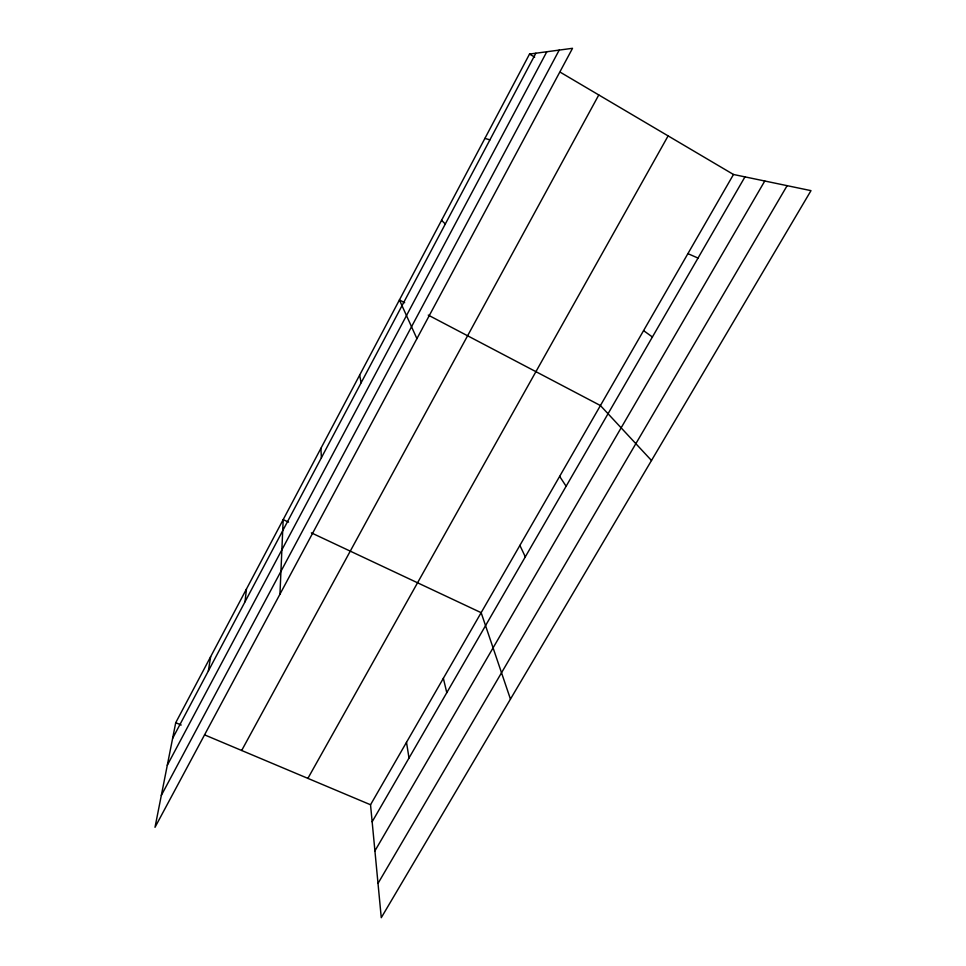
<?xml version="1.0" encoding="UTF-8"?>
<svg xmlns="http://www.w3.org/2000/svg" width="966" height="966" viewBox="0 0 966 966"><rect width="100%" height="100%" fill="white"/><g stroke="black" fill="none" stroke-linecap="round" stroke-linejoin="round"><path stroke-width="1.45" d="M279.947 594.199L283.183 519.611L288.556 522.135M245.038 601.77L246.439 589.055M208.354 670.972L210.636 656.723M175.727 722.701L155.007 827.307L572.536 48.3L529.525 54.072L175.727 722.701L181.222 725.019M172.612 738.386L535.852 53.215M167.287 765.277L546.804 51.753M161.322 795.404L559.217 50.087M241.669 750.485L598.787 94.958M307.888 778.379L668.11 135.892M370.533 804.763L733.484 174.484L810.993 190.64L381.268 917.7L370.533 804.763L204.575 734.86M372.151 821.788L744.967 176.875M374.917 850.901L764.782 181.004M378.008 883.407L787.133 185.665M484.908 138.392L489.919 139.865M687.913 253.635L698.032 258.079M311.366 532.858L481.153 612.685L510.459 699.118M404.669 302.708L399.417 299.943L416.914 338.655M428.264 315.109L600.429 405.551L651.495 460.504M529.525 54.072L534.657 57.103M560.316 72.245L733.484 174.484M643.573 330.626L652.412 337.001M441.559 220.32L445.326 223.979M559.64 476.371L566.124 486.248M519.901 545.392L525.311 556.851M443.358 678.301L446.787 692.682M359.642 375.134L361.151 382.765M406.505 742.311L409.004 758.044M320.905 448.333L321.388 457.751"/></g></svg>
